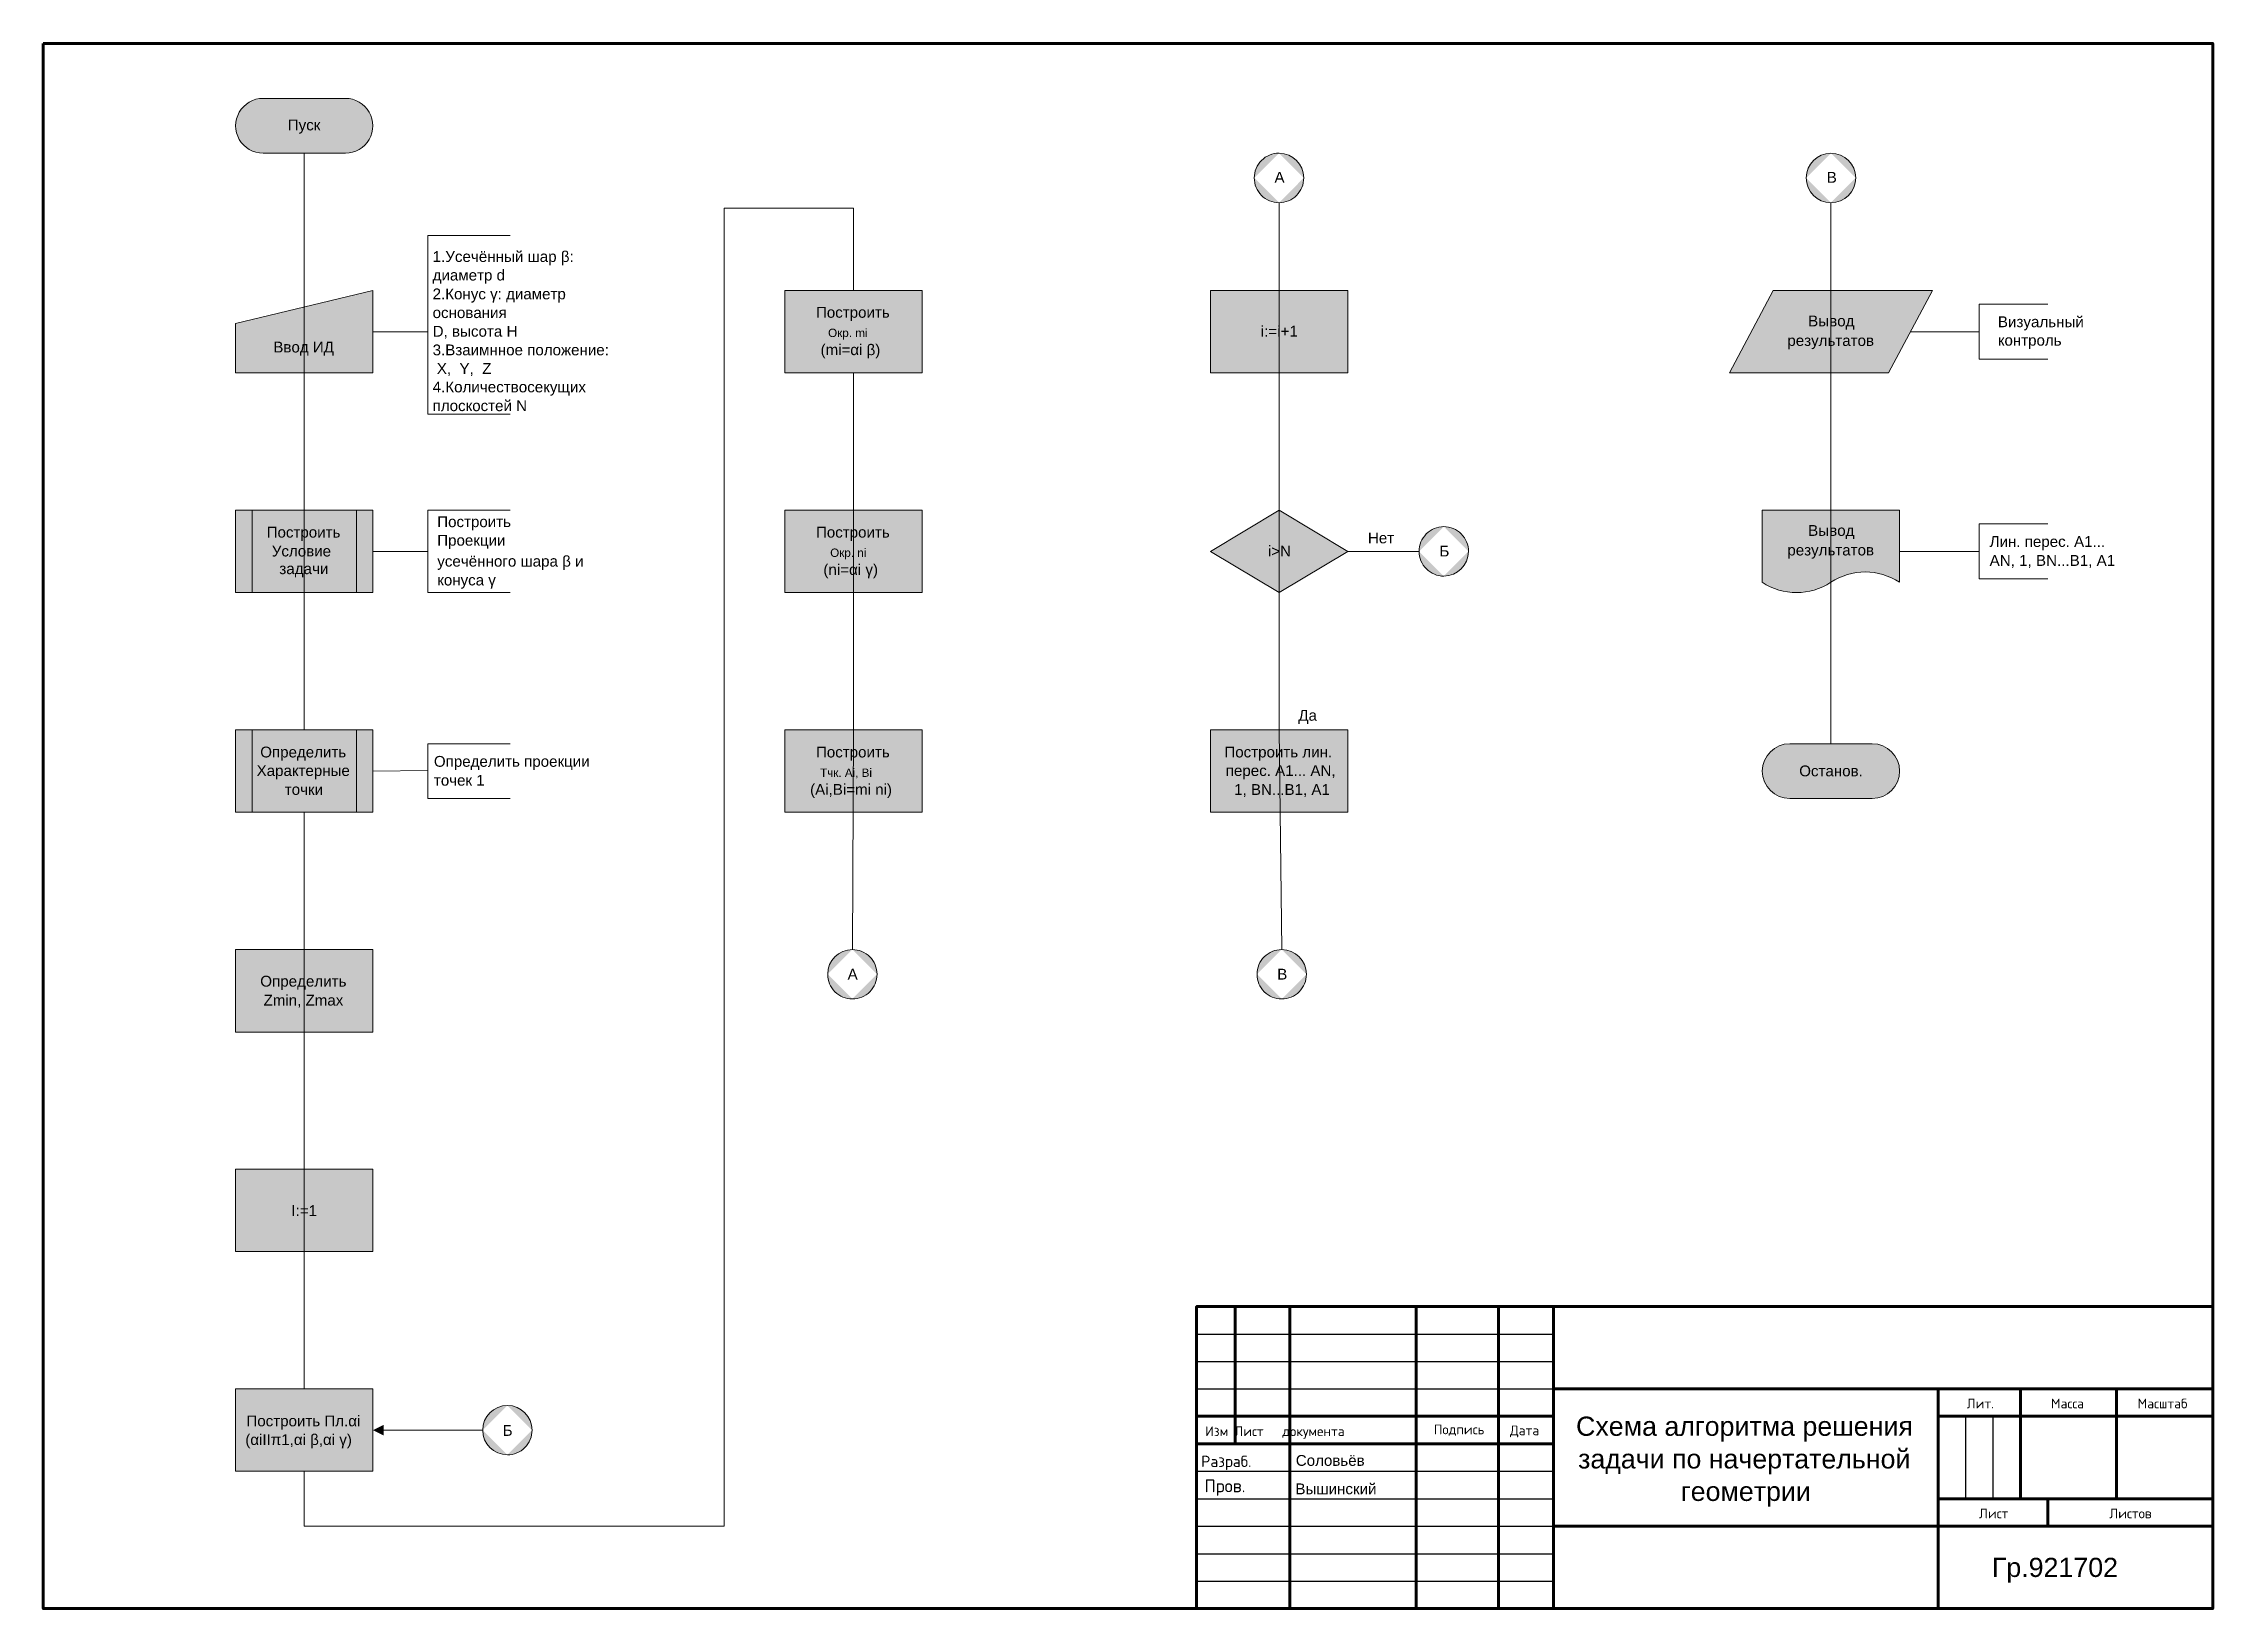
# Model space of a CAD drawing. Header units: millimetres. Extents: x 0.8 to 16.3, y 0.2 to 11.4.
import ezdxf

# ---------------------------------------------------------------- set-up
doc = ezdxf.new("R2010")
doc.units = ezdxf.units.MM
doc.layers.add('PDF _Геометрия', color=7, linetype='Continuous')
doc.layers.add('PDF _Текст', color=7, linetype='Continuous')
doc.layers.add('PDF _Сплошная заливка', color=7, linetype='Continuous', true_color=0xffffff)
doc.styles.add('PDF Arial', font='arial.ttf')
doc.styles.add('PDF ISOCPEUR', font='isocpeur.ttf')

msp = doc.modelspace()

# ---------------------------------------------------------------- hatches: boundary and pattern name
at = {"layer": 'PDF _Сплошная заливка', "transparency": 33554559}
for points in [[(2.362, 10.629), (2.953, 10.629), (2.953, 10.629, 0.414286), (3.15, 10.826), (3.15, 10.826, 0.414432), (2.953, 11.022), (2.953, 11.022), (2.362, 11.022), (2.362, 11.022, 0.414432), (2.165, 10.826), (2.165, 10.826, 0.414286)], [(13.11, 7.553), (13.11, 8.07), (14.094, 8.07), (14.094, 7.553), (14.094, 7.553, 0.299746), (13.602, 7.553), (13.602, 7.553, -0.300169)], [(13.307, 6.003), (13.898, 6.003), (13.898, 6.003, 0.414286), (14.094, 6.2), (14.094, 6.2, 0.414167), (13.898, 6.396), (13.898, 6.396), (13.307, 6.396), (13.307, 6.396, 0.414167), (13.11, 6.2), (13.11, 6.2, 0.414286)]]:
    msp.add_hatch(color=256, dxfattribs=at).paths.add_polyline_path(points)
h = msp.add_hatch(color=256, dxfattribs=at)
h.paths.add_polyline_path([(9.646, 10.629, 0.414249), (9.468, 10.452)], flags=0)
h.paths.add_polyline_path([(9.823, 10.452, 0.414118), (9.646, 10.629)], flags=0)
h.paths.add_polyline_path([(9.646, 10.274, 0.414249), (9.823, 10.452)], flags=0)
h.paths.add_polyline_path([(9.468, 10.452, 0.414381), (9.646, 10.274)], flags=0)
h = msp.add_hatch(color=256, dxfattribs=at)
h.paths.add_polyline_path([(13.602, 10.629, 0.413955), (13.425, 10.452)], flags=0)
h.paths.add_polyline_path([(13.78, 10.452, 0.413955), (13.602, 10.629)], flags=0)
h.paths.add_polyline_path([(13.602, 10.274, 0.414087), (13.78, 10.452)], flags=0)
h.paths.add_polyline_path([(13.425, 10.452, 0.414087), (13.602, 10.274)], flags=0)
h = msp.add_hatch(color=256, dxfattribs=at)
h.paths.add_polyline_path([(10.827, 7.952, 0.414381), (10.65, 7.774)], flags=0)
h.paths.add_polyline_path([(11.004, 7.774, 0.414249), (10.827, 7.952)], flags=0)
h.paths.add_polyline_path([(10.827, 7.597, 0.414118), (11.004, 7.774)], flags=0)
h.paths.add_polyline_path([(10.65, 7.774, 0.414249), (10.827, 7.597)], flags=0)
h = msp.add_hatch(color=256, dxfattribs=at)
h.paths.add_polyline_path([(6.587, 4.92, 0.414118), (6.41, 4.743)], flags=0)
h.paths.add_polyline_path([(6.764, 4.743, 0.414249), (6.587, 4.92)], flags=0)
h.paths.add_polyline_path([(6.587, 4.566, 0.414381), (6.764, 4.743)], flags=0)
h.paths.add_polyline_path([(6.41, 4.743, 0.414249), (6.587, 4.566)], flags=0)
h = msp.add_hatch(color=256, dxfattribs=at)
h.paths.add_polyline_path([(9.665, 4.92, 0.414249), (9.488, 4.743)], flags=0)
h.paths.add_polyline_path([(9.842, 4.743, 0.414118), (9.665, 4.92)], flags=0)
h.paths.add_polyline_path([(9.665, 4.566, 0.414249), (9.842, 4.743)], flags=0)
h.paths.add_polyline_path([(9.488, 4.743, 0.414381), (9.665, 4.566)], flags=0)
h = msp.add_hatch(color=256, dxfattribs=at)
h.paths.add_polyline_path([(4.114, 1.652, 0.413793), (3.937, 1.475)], flags=0)
h.paths.add_polyline_path([(4.291, 1.475, 0.414087), (4.114, 1.652)], flags=0)
h.paths.add_polyline_path([(4.114, 1.298, 0.414312), (4.291, 1.475)], flags=0)
h.paths.add_polyline_path([(3.937, 1.475, 0.414018), (4.114, 1.298)], flags=0)

# ---------------------------------------------------------------- linework, layer by layer
at = {"layer": 'PDF _Геометрия', "lineweight": 106}
msp.add_lwpolyline([(0.787, 11.416), (0.787, 0.196), (16.339, 0.196), (16.339, 11.416)], close=True, dxfattribs=at)
at = {"layer": 'PDF _Геометрия', "lineweight": 20}
for points in [[(2.362, 10.629), (2.953, 10.629, 1.000072), (2.953, 11.022), (2.362, 11.022, 1.000072), (2.362, 10.629)], [(9.665, 4.92, 0.414249), (9.488, 4.743, 0.414381), (9.665, 4.566, 0.414249), (9.842, 4.743, 0.414118), (9.665, 4.92), (9.646, 6.495), (9.646, 10.274, 0.414249), (9.823, 10.452, 0.414118), (9.646, 10.629, 0.414249), (9.468, 10.452, 0.414381), (9.646, 10.274)], [(13.602, 6.396), (13.602, 10.274, 0.414087), (13.78, 10.452, 0.413955), (13.602, 10.629, 0.413955), (13.425, 10.452, 0.414087), (13.602, 10.274)], [(6.594, 9.054), (6.594, 6.495), (6.587, 4.92, 0.414118), (6.41, 4.743, 0.414249), (6.587, 4.566, 0.414381), (6.764, 4.743, 0.414249), (6.587, 4.92)], [(10.138, 7.774), (10.65, 7.774, -0.414381), (10.827, 7.952, -0.414249), (11.004, 7.774, -0.414118), (10.827, 7.597, -0.414249), (10.65, 7.774)], [(13.307, 6.003), (13.898, 6.003, 0.999846), (13.898, 6.396), (13.307, 6.396, 0.999846), (13.307, 6.003)], [(3.937, 1.475, 0.414018), (4.114, 1.298, 0.414312), (4.291, 1.475, 0.414087), (4.114, 1.652, 0.413793), (3.937, 1.475), (3.217, 1.475)]]:
    msp.add_lwpolyline(points, format="xyb", dxfattribs=at)
for points in [[(2.658, 6.495), (2.658, 10.629)], [(2.658, 1.18), (2.658, 0.786), (5.669, 0.786), (5.669, 10.235), (6.594, 10.235), (6.594, 9.644)], [(4.134, 10.038), (3.543, 10.038), (3.543, 9.349), (3.15, 9.349)], [(15.158, 9.546), (14.665, 9.546), (14.665, 9.349), (14.173, 9.349)], [(4.134, 8.759), (3.543, 8.759), (3.543, 9.448)], [(15.158, 9.152), (14.665, 9.152), (14.665, 9.349)], [(2.283, 7.479), (2.283, 8.07)], [(3.032, 7.479), (3.032, 8.07)], [(4.134, 8.07), (3.543, 8.07), (3.543, 7.774), (3.15, 7.774)], [(15.158, 7.971), (14.665, 7.971), (14.665, 7.774), (14.094, 7.774)], [(4.134, 7.479), (3.543, 7.479), (3.543, 7.774)], [(15.158, 7.578), (14.665, 7.578), (14.665, 7.774)], [(2.283, 5.904), (2.283, 6.495)], [(3.032, 5.904), (3.032, 6.495)], [(4.134, 6.396), (3.543, 6.396), (3.543, 6.203), (3.15, 6.2)], [(4.134, 6.003), (3.543, 6.003), (3.543, 6.203)], [(2.658, 1.77), (2.658, 5.904)]]:
    msp.add_lwpolyline(points, dxfattribs=at)
for points in [[(2.165, 9.054), (3.15, 9.054), (3.15, 9.644), (2.165, 9.408)], [(6.102, 9.054), (7.087, 9.054), (7.087, 9.644), (6.102, 9.644)], [(9.154, 9.054), (10.138, 9.054), (10.138, 9.644), (9.154, 9.644)], [(12.874, 9.054), (14.016, 9.054), (14.331, 9.644), (13.189, 9.644)], [(2.165, 7.479), (3.15, 7.479), (3.15, 8.07), (2.165, 8.07)], [(6.102, 7.479), (7.087, 7.479), (7.087, 8.07), (6.102, 8.07)], [(9.154, 7.774), (9.646, 8.07), (10.138, 7.774), (9.646, 7.479)], [(2.165, 5.904), (3.15, 5.904), (3.15, 6.495), (2.165, 6.495)], [(6.102, 5.904), (7.087, 5.904), (7.087, 6.495), (6.102, 6.495)], [(9.154, 5.904), (10.138, 5.904), (10.138, 6.495), (9.154, 6.495)], [(2.165, 4.329), (3.15, 4.329), (3.15, 4.92), (2.165, 4.92)], [(2.165, 2.755), (3.15, 2.755), (3.15, 3.345), (2.165, 3.345)], [(2.165, 1.18), (3.15, 1.18), (3.15, 1.77), (2.165, 1.77)]]:
    msp.add_lwpolyline(points, close=True, dxfattribs=at)
msp.add_lwpolyline([(13.11, 7.553), (13.11, 8.07), (14.094, 8.07), (14.094, 7.553, 0.299746), (13.602, 7.553, -0.300169)], format="xyb", close=True, dxfattribs=at)
at = {"layer": 'PDF _Геометрия', "lineweight": 106}
for points in [[(16.339, 2.361), (9.055, 2.361), (9.055, 0.196)], [(9.331, 2.361), (9.331, 1.377)], [(9.724, 2.361), (9.724, 0.196)], [(10.63, 2.361), (10.63, 0.196)], [(11.22, 2.361), (11.22, 0.196)], [(11.614, 2.361), (11.614, 0.196)], [(16.339, 1.77), (11.614, 1.77)], [(14.37, 1.77), (14.37, 0.196)], [(14.961, 1.77), (14.961, 0.983)], [(15.65, 1.77), (15.65, 0.983)], [(9.055, 1.574), (11.614, 1.574)], [(14.37, 1.574), (16.339, 1.574)], [(9.055, 1.377), (11.614, 1.377)], [(14.37, 0.983), (16.339, 0.983)], [(15.158, 0.983), (15.158, 0.786)], [(16.339, 0.786), (11.614, 0.786)]]:
    msp.add_lwpolyline(points, dxfattribs=at)
at = {"layer": 'PDF _Геометрия', "lineweight": 25}
for points in [[(9.055, 2.164), (11.614, 2.164)], [(9.055, 1.967), (11.614, 1.967)], [(9.055, 1.77), (11.614, 1.77)], [(14.567, 1.574), (14.567, 0.983)], [(14.764, 1.574), (14.764, 0.983)], [(9.055, 1.18), (11.614, 1.18)], [(9.055, 0.983), (11.614, 0.983)], [(9.055, 0.786), (11.619, 0.786)], [(9.055, 0.589), (11.614, 0.589)], [(9.055, 0.392), (11.614, 0.392)]]:
    msp.add_lwpolyline(points, dxfattribs=at)
at = {"layer": 'PDF _Сплошная заливка', "lineweight": 20, "transparency": 33554559}
for points in [[(2.165, 9.054), (3.15, 9.054), (2.165, 9.408), (3.15, 9.644)], [(6.102, 9.054), (7.087, 9.054), (6.102, 9.644), (7.087, 9.644)], [(9.154, 9.054), (10.138, 9.054), (9.154, 9.644), (10.138, 9.644)], [(12.874, 9.054), (14.016, 9.054), (13.189, 9.644), (14.331, 9.644)], [(2.165, 7.479), (3.15, 7.479), (2.165, 8.07), (3.15, 8.07)], [(6.102, 7.479), (7.087, 7.479), (6.102, 8.07), (7.087, 8.07)], [(9.154, 7.774), (9.646, 8.07), (9.646, 7.479), (10.138, 7.774)], [(2.165, 5.904), (3.15, 5.904), (2.165, 6.495), (3.15, 6.495)], [(6.102, 5.904), (7.087, 5.904), (6.102, 6.495), (7.087, 6.495)], [(9.154, 5.904), (10.138, 5.904), (9.154, 6.495), (10.138, 6.495)], [(2.165, 4.329), (3.15, 4.329), (2.165, 4.92), (3.15, 4.92)], [(2.165, 2.755), (3.15, 2.755), (2.165, 3.345), (3.15, 3.345)], [(2.165, 1.18), (3.15, 1.18), (2.165, 1.77), (3.15, 1.77)]]:
    msp.add_solid(points, dxfattribs=at)
at = {"layer": 'PDF _Сплошная заливка', "color": 7, "lineweight": 20, "transparency": 33554559}
msp.add_solid([(3.226, 1.437), (3.15, 1.475), (3.226, 1.513)], dxfattribs=at)

# ---------------------------------------------------------------- texts
at = {"layer": 'PDF _Текст', "attachment_point": 7}
for s, insert, char_height, style in [('Пуск', (2.539, 10.769), 0.0778, 'PDF Arial'), ('А', (9.613, 10.417), 0.0778, 'PDF Arial'), ('В', (13.572, 10.417), 0.0778, 'PDF Arial'), ('диаметр d', (3.578, 9.693), 0.0775, 'PDF Arial'), ('1.Усечённый шар β:', (3.578, 9.826), 0.0778, 'PDF Arial'), ('2.Конус γ: диаметр', (3.578, 9.558), 0.07755, 'PDF Arial'), ('основания', (3.578, 9.446), 0.0775, 'PDF Arial'), ('Построить', (6.326, 9.426), 0.0775, 'PDF Arial'), ('D, высота H', (3.578, 9.299), 0.0778, 'PDF Arial'), ('Окр. mi', (6.413, 9.293), 0.0599, 'PDF Arial'), ('i:=i+1', (9.515, 9.314), 0.0778, 'PDF Arial'), ('Вывод', (13.439, 9.365), 0.0778, 'PDF Arial'), ('Визуальный', (14.799, 9.358), 0.0778, 'PDF Arial'), ('Ввод ИД', (2.436, 9.178), 0.0775, 'PDF Arial'), ('3.Взаимнное положение:', (3.578, 9.179), 0.07755, 'PDF Arial'), ('(mi=αi β)', (6.359, 9.158), 0.0775, 'PDF Arial'), ('результатов', (13.29, 9.224), 0.07755, 'PDF Arial'), ('контроль', (14.799, 9.226), 0.0775, 'PDF Arial'), (' X,  Y,  Z', (3.578, 9.032), 0.0775, 'PDF Arial'), ('4.Количествосекущих', (3.578, 8.891), 0.0778, 'PDF Arial'), ('плоскостей N', (3.578, 8.779), 0.07755, 'PDF Arial'), ('Построить', (2.388, 7.85), 0.0775, 'PDF Arial'), ('Построить', (3.611, 7.925), 0.0775, 'PDF Arial'), ('Построить', (6.326, 7.85), 0.0775, 'PDF Arial'), ('Вывод', (13.439, 7.863), 0.0778, 'PDF Arial'), ('Условие', (2.425, 7.737), 0.0775, 'PDF Arial'), ('Проекции', (3.611, 7.792), 0.0775, 'PDF Arial'), ('Окр. ni', (6.428, 7.717), 0.0597, 'PDF Arial'), ('i>N', (9.566, 7.738), 0.0775, 'PDF Arial'), ('Нет', (10.283, 7.831), 0.0775, 'PDF Arial'), ('Б', (10.796, 7.738), 0.0775, 'PDF Arial'), ('результатов', (13.29, 7.722), 0.07755, 'PDF Arial'), ('Лин. перес. A1...', (14.74, 7.783), 0.07755, 'PDF Arial'), ('задачи', (2.479, 7.589), 0.0778, 'PDF Arial'), ('усечённого шара β и', (3.611, 7.642), 0.0778, 'PDF Arial'), ('(ni=αi γ)', (6.379, 7.582), 0.0778, 'PDF Arial'), ('AN, 1, BN...B1, А1', (14.74, 7.656), 0.0778, 'PDF Arial'), ('конуса γ', (3.611, 7.507), 0.0775, 'PDF Arial'), ('Да', (9.784, 6.538), 0.0775, 'PDF Arial'), ('Характерные', (2.316, 6.141), 0.07755, 'PDF Arial'), ('Определить', (2.342, 6.274), 0.0775, 'PDF Arial'), ('Определить проекции', (3.587, 6.207), 0.07755, 'PDF Arial'), ('Построить', (6.326, 6.274), 0.0775, 'PDF Arial'), ('Тчк. Ai, Bi', (6.356, 6.147), 0.05965, 'PDF Arial'), ('Построить лин.', (9.254, 6.274), 0.07755, 'PDF Arial'), ('перес. A1... AN,', (9.264, 6.141), 0.07755, 'PDF Arial'), ('Останов.', (13.375, 6.161), 0.0775, 'PDF Arial'), ('точки', (2.518, 6.028), 0.0775, 'PDF Arial'), ('точек 1', (3.587, 6.094), 0.0775, 'PDF Arial'), ('(Ai,Bi=mi ni)', (6.284, 6.006), 0.07755, 'PDF Arial'), ('1, BN...B1, А1', (9.324, 6.014), 0.07755, 'PDF Arial'), ('Определить', (2.342, 4.631), 0.0778, 'PDF Arial'), ('A', (6.553, 4.705), 0.0775, 'PDF Arial'), ('B', (9.633, 4.705), 0.0775, 'PDF Arial'), ('Zmin, Zmax', (2.366, 4.504), 0.0775, 'PDF Arial'), ('I:=1', (2.565, 3.01), 0.0778, 'PDF Arial'), ('Построить Пл.αi', (2.243, 1.479), 0.07755, 'PDF Arial'), ('Схема алгоритма решения', (11.775, 1.393), 0.13745, 'PDF Arial'), ('Лит.', (14.576, 1.631), 0.0698, 'PDF ISOCPEUR'), ('Масса', (15.18, 1.631), 0.0698, 'PDF ISOCPEUR'), ('Масштаб', (15.801, 1.631), 0.0698, 'PDF ISOCPEUR'), ('(αiIIπ1,αi β,αi γ)', (2.235, 1.345), 0.07755, 'PDF Arial'), ('Б', (4.08, 1.434), 0.0775, 'PDF Arial'), ('Изм Лист   документа', (9.117, 1.413), 0.06982, 'PDF ISOCPEUR'), ('Подпись', (10.755, 1.434), 0.0698, 'PDF ISOCPEUR'), ('Дата', (11.301, 1.424), 0.0698, 'PDF ISOCPEUR'), ('Разраб.', (9.087, 1.189), 0.0806, 'PDF ISOCPEUR'), ('Соловьёв', (9.766, 1.218), 0.0775, 'PDF Arial'), ('задачи по начертательной', (11.79, 1.159), 0.1372, 'PDF Arial'), ('Пров.', (9.111, 1.005), 0.0913, 'PDF ISOCPEUR'), ('Вышинский', (9.763, 1.014), 0.0778, 'PDF Arial'), ('геометрии', (12.527, 0.926), 0.1374, 'PDF Arial'), ('Лист', (14.664, 0.843), 0.0698, 'PDF ISOCPEUR'), ('Листов', (15.598, 0.843), 0.0698, 'PDF ISOCPEUR'), ('Гр.921702', (14.756, 0.381), 0.1374, 'PDF Arial')]:
    msp.add_mtext(s, dxfattribs=dict(at, insert=insert, char_height=char_height, style=style))

doc.saveas('drawing.dxf')
